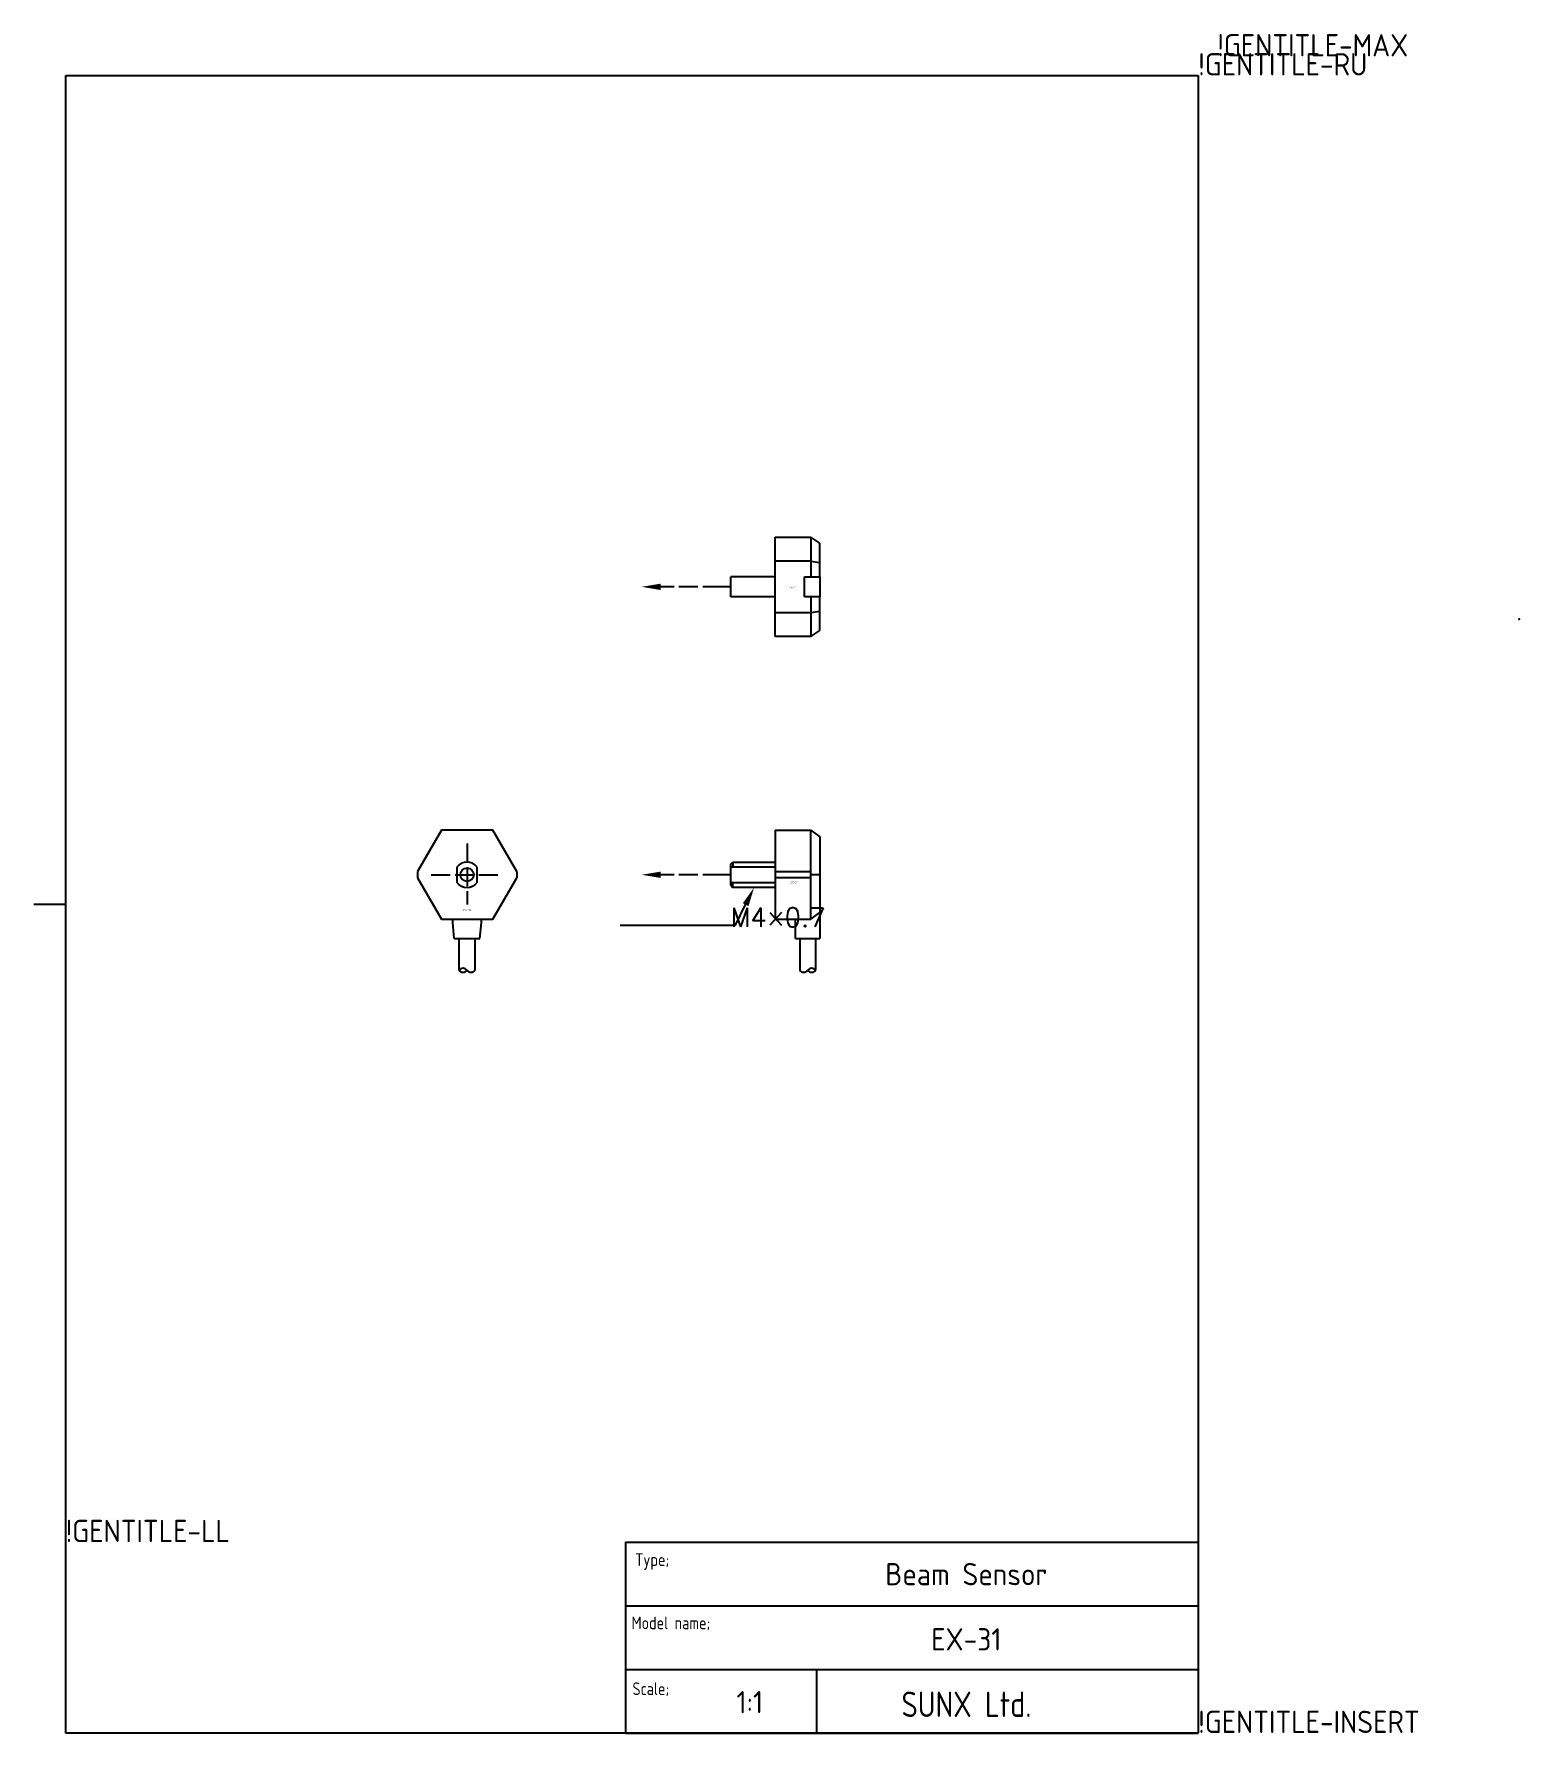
# Model space of a CAD drawing. Extents: x -233 to 0, y -175 to 92.
import ezdxf
from ezdxf.enums import TextEntityAlignment as Align

# ---------------------------------------------------------------- set-up
doc = ezdxf.new("R2010")
doc.units = 0
doc.linetypes.add('AM_ISO02W050X2', pattern=[3.75, 3, -0.75])
doc.layers.get('0').update_dxf_attribs({"linetype": 'CONTINUOUS'})
for name, color, linetype in [('AM_0', 7, 'CONTINUOUS'), ('AM_5', 3, 'CONTINUOUS'), ('AM_BOR', 7, 'CONTINUOUS')]:
    doc.layers.add(name, color=color, linetype=linetype)
doc.styles.add('ACANSTS', font='romans.shx', dxfattribs={"height": 1, "bigfont": 'extfont.shx'})
doc.styles.get("Standard").update_dxf_attribs({"font": 'ISOCP.SHX', "bigfont": 'EXTFONT.SHX'})

# ---------------------------------------------------------------- blocks, each defined once
blk = doc.blocks.new('カタログA4F')
at = {"layer": 'AM_BOR', "color": 7}
for p, q in [((-178, 260.5), (0, 260.5)), ((-178, 0), (-178, 260.5)), ((0, 260.5), (0, 0)), ((0, 0), (-178, 0))]:
    blk.add_line(p, q, dxfattribs=at)
at = {"layer": 'AM_BOR'}
blk.add_line((-183, 130.25), (-178, 130.25), dxfattribs=at)
for s, p in [('!GENTITLE-MAX', (3, 263.5)), ('!GENTITLE-RU', (0, 260.5)), ('!GENTITLE-LL', (-178, 30)), ('!GENTITLE-INSERT', (0, 0))]:
    blk.add_text(s, height=3.5, dxfattribs=at).set_placement(p)
blk = doc.blocks.new('カタログT')
at = {"layer": 'AM_BOR', "color": 7}
for p, q in [((-90, 30), (0, 30)), ((-90, 30), (-90, 0)), ((-90, 20), (0, 20)), ((-90, 10), (0, 10)), ((-60, 10), (-60, 0))]:
    blk.add_line(p, q, dxfattribs=at)
at = {"layer": 'AM_BOR'}
for p in [(0, 30), (-90, 0)]:
    blk.add_line(p, (0, 0), dxfattribs=at)
at = {"layer": 'AM_BOR', "color": 2, "width": 0.9}
for s, height, p in [('Type;', 2, (-88.49, 27.24)), ('Model name;', 2, (-89.07, 17.31)), ('Scale;', 2, (-88.93, 6.96)), ('SUNX Ltd.', 4, (-46.64, 4.51))]:
    blk.add_text(s, height=height, dxfattribs=at).set_placement(p, align=Align.MIDDLE_LEFT)
at = {"layer": 'AM_BOR', "color": 2}
for tag, p in [('TYPE', (-36.46, 24.97)), ('MODEL-NAME', (-36.46, 14.73)), ('GEN-TITLE-SCA', (-70.49, 4.85))]:
    blk.add_attdef(tag, text='', height=3.5, dxfattribs=at).set_placement(p, align=Align.MIDDLE)
blk = doc.blocks.new('*S15')
at = {"layer": 'AM_5'}
for p, q in [((-123.14, -48.09), (-121.55, -44.84)), ((-141.29, -48.09), (-134.7, -48.09)), ((-134.7, -48.09), (-123.14, -48.09))]:
    blk.add_line(p, q, dxfattribs=at)
blk.add_trace([(-121.1, -45.06), (-122, -44.62), (-120.23, -42.15)], dxfattribs=at)
at = {"color": 2, "style": 'ACANSTS'}
blk.add_text('M4×0.7', height=3, dxfattribs=at).set_placement((-123.91, -48.35))
blk = doc.blocks.new('*S16')
at = {"layer": 'AM_5', "linetype": 'AM_ISO02W050X2'}
for p, q in [((-125.3, -40.15), (-134.9, -40.15)), ((-123.9, -40.15), (-125.3, -40.15))]:
    blk.add_line(p, q, dxfattribs=at)
blk.add_trace([(-134.9, -39.65), (-134.9, -40.65), (-137.9, -40.15)], dxfattribs=at)
blk = doc.blocks.new('*S17')
at = {"layer": 'AM_5', "linetype": 'AM_ISO02W050X2'}
for p, q in [((-125.3, 5.1), (-134.9, 5.1)), ((-123.9, 5.1), (-125.3, 5.1))]:
    blk.add_line(p, q, dxfattribs=at)
blk.add_trace([(-134.9, 5.6), (-134.9, 4.6), (-137.9, 5.1)], dxfattribs=at)

msp = doc.modelspace()

# ---------------------------------------------------------------- linework, layer by layer
msp.add_point((0, 0))
msp.add_point((0, 0))
at = {"layer": 'AM_0', "color": 7}
for p, q in [((-116.9, 12.9), (-111.3, 12.9)), ((-116.9, -2.7), (-116.9, 12.9)), ((-109.9, 11.94), (-111.3, 12.9)), ((-109.9, 6.65), (-109.9, 11.94)), ((-116.9, 6.65), (-123.9, 6.65)), ((-123.9, 3.55), (-123.9, 6.65)), ((-112.3, 3.55), (-112.3, 6.65)), ((-112.3, 6.65), (-109.9, 6.65)), ((-109.9, 6.65), (-109.9, 3.55)), ((-116.9, 3.55), (-123.9, 3.55)), ((-109.9, 3.55), (-112.3, 3.55)), ((-109.9, -1.74), (-109.9, 3.55)), ((-111.3, -2.7), (-109.9, -1.74)), ((-111.3, -2.7), (-116.9, -2.7)), ((-169.38, -33.15), (-173.14, -39.66)), ((-161.3, -33.15), (-169.38, -33.15)), ((-157.54, -39.66), (-161.3, -33.15)), ((-116.9, -33.15), (-111.3, -33.15)), ((-116.9, -33.15), (-116.9, -47.15)), ((-111.3, -33.16), (-111.3, -33.15)), ((-109.9, -34.2), (-109.9, -50.15)), ((-173.14, -39.66), (-173.14, -40.64)), ((-166.89, -41.41), (-166.89, -38.88)), ((-163.79, -38.88), (-163.79, -41.41)), ((-157.54, -39.66), (-157.54, -40.64)), ((-123.9, -38.5), (-123.55, -38.15)), ((-123.9, -41.8), (-123.9, -38.5)), ((-123.55, -38.15), (-116.9, -38.15)), ((-173.14, -40.64), (-169.38, -47.15)), ((-161.3, -47.15), (-157.54, -40.64)), ((-123.9, -41.8), (-123.55, -42.15)), ((-116.9, -42.15), (-123.55, -42.15)), ((-169.38, -47.15), (-161.3, -47.15)), ((-167.59, -47.65), (-167.59, -47.15)), ((-167.37, -50.15), (-167.59, -47.65)), ((-163.31, -50.15), (-163.09, -47.65)), ((-163.09, -47.65), (-163.09, -47.15)), ((-116.9, -47.15), (-111.3, -47.15)), ((-113.7, -50.15), (-113.7, -47.15)), ((-111.3, -47.15), (-111.3, -47.14)), ((-167.37, -50.15), (-163.31, -50.15)), ((-166.59, -55.15), (-166.59, -50.15)), ((-164.09, -55.15), (-164.09, -50.15)), ((-113.7, -50.15), (-109.9, -50.15)), ((-113.05, -50.15), (-113.05, -55.15)), ((-110.55, -50.15), (-110.55, -55.15))]:
    msp.add_line(p, q, dxfattribs=at)
at = {"layer": 'AM_0', "color": 2}
for p, q in [((-111.3, 12.9), (-111.3, 6.65)), ((-111.3, 9.14), (-116.9, 9.14)), ((-111.3, 9.14), (-109.9, 8.91)), ((-111.3, 3.55), (-111.3, -2.7)), ((-116.9, 1.06), (-111.3, 1.06)), ((-111.3, 1.06), (-109.9, 1.29)), ((-111.3, -47.15), (-111.3, -33.15)), ((-123.9, -38.88), (-116.9, -38.88)), ((-123.55, -38.15), (-123.55, -38.88)), ((-116.9, -39.66), (-111.3, -39.66)), ((-116.9, -41.41), (-123.9, -41.41)), ((-123.55, -42.15), (-123.55, -41.41)), ((-111.3, -40.64), (-116.9, -40.64)), ((-109.9, -40.15), (-111.3, -40.15))]:
    msp.add_line(p, q, dxfattribs=at)
at = {"layer": 'AM_0'}
for p, q in [((-111.3, -33.16), (-109.9, -34.2)), ((-111.3, -47.14), (-109.9, -46.1))]:
    msp.add_line(p, q, dxfattribs=at)
at = {"layer": 'AM_0', "color": 7}
msp.add_circle((-165.34, -40.15), 1.05, dxfattribs=at)
for start, end in [(39.195, 140.805), (219.195, 320.805)]:
    msp.add_arc((-165.34, -40.15), 2, start, end, dxfattribs=at)
at = {"layer": 'AM_0', "color": 2}
for centre, start, end in [((-165.96, -55.62), 36.8699, 143.1301), ((-165.96, -54.68), 216.8699, 323.1301), ((-164.71, -54.68), 216.8699, 323.1301), ((-112.43, -54.68), 216.8699, 323.1301), ((-111.18, -55.62), 36.8699, 143.1301), ((-111.18, -54.68), 216.8699, 323.1301)]:
    msp.add_arc(centre, 0.781, start, end, dxfattribs=at)
at = {"layer": 'AM_BOR', "color": 2, "linetype": 'AM_ISO02W050X2'}
for p, q in [((-165.34, -35.21), (-165.34, -44.81)), ((-170.98, -40.15), (-159.82, -40.15))]:
    msp.add_line(p, q, dxfattribs=at)

# ---------------------------------------------------------------- block references
at = {"layer": 'AM_5'}
for name in ['*S17', '*S16', '*S15']:
    msp.add_blockref(name, (0, 0), dxfattribs=at)
at = {"layer": 'AM_BOR'}
msp.add_blockref('カタログA4F', (-50.41, -175.03), dxfattribs=at)
msp.add_blockref('カタログT', (-50.41, -175.03), dxfattribs=at).add_auto_attribs({'TYPE': 'Beam Sensor', 'MODEL-NAME': 'EX-31', 'GEN-TITLE-SCA': '1:1'})

# ---------------------------------------------------------------- texts
at = {"layer": 'AM_0'}
for p in [(-114.74, 4.84), (-114.53, -41.48), (-165.91, -45.85)]:
    msp.add_text('EX-31', height=0.3, dxfattribs=at).set_placement(p)

doc.saveas('drawing.dxf')
